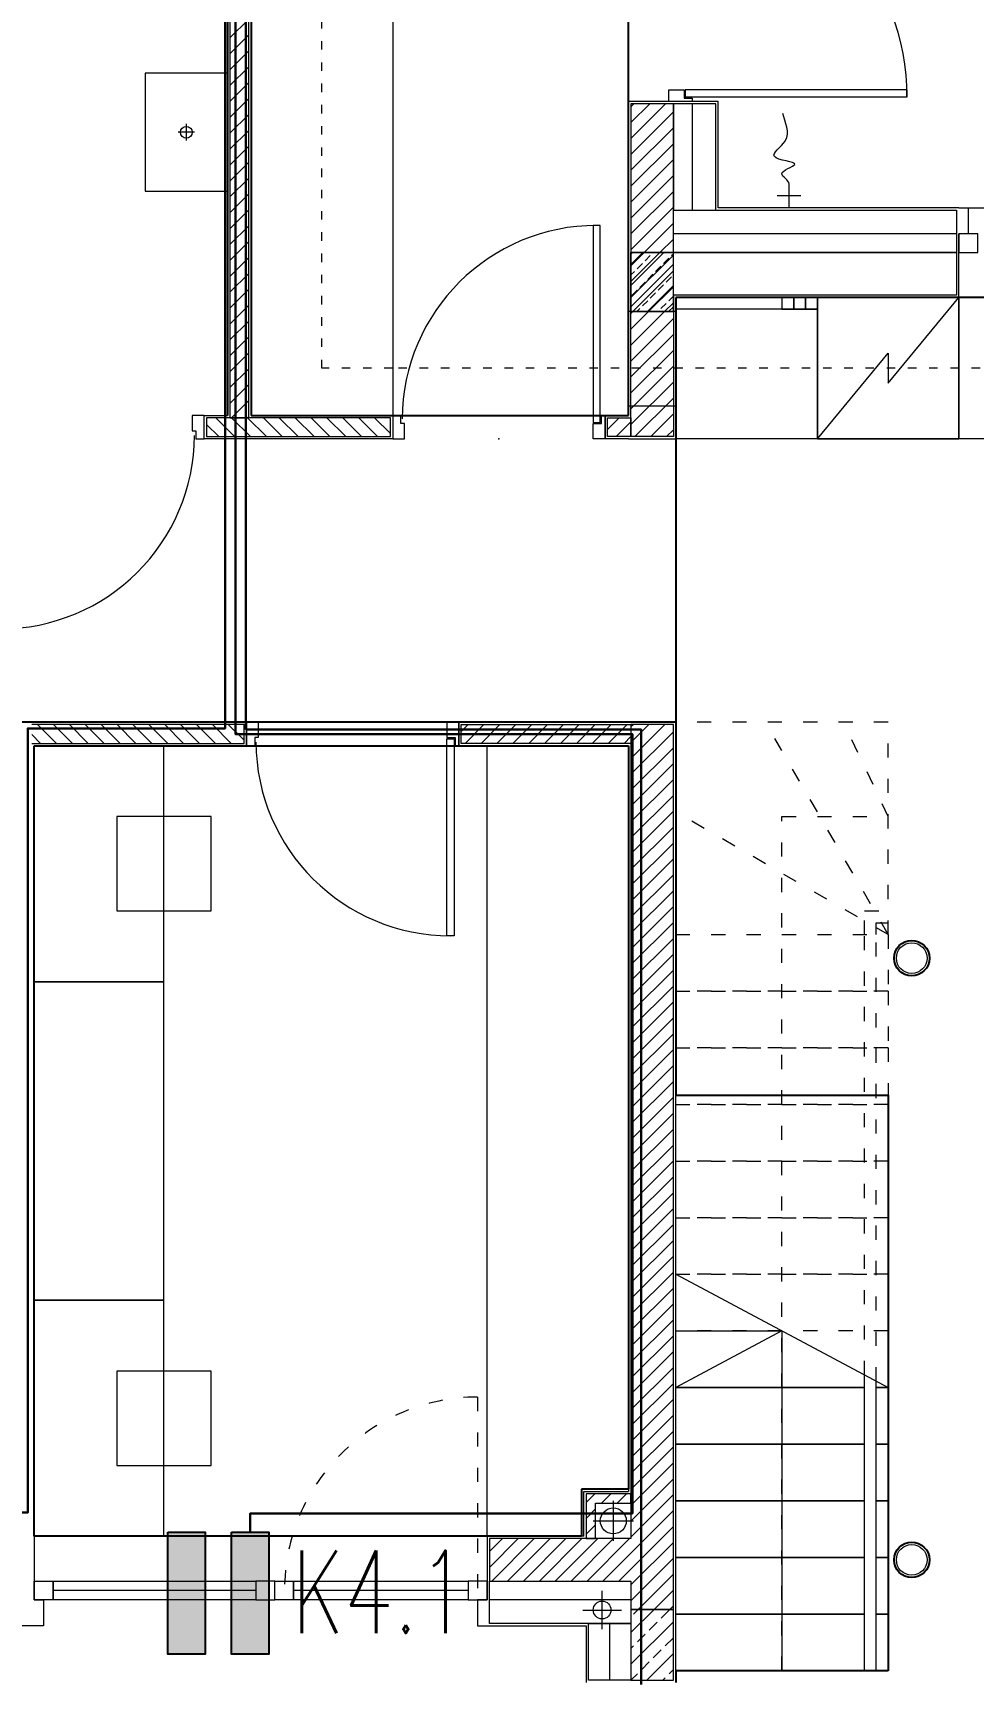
# Model space of a CAD drawing. Header units: millimetres. Extents: x 1780 to 154263, y -7240 to 17216.
# Drawn here: x 93552 to 93951, y 3496 to 4195 of the extents above; entities that cross this region are included whole.
import ezdxf

# ---------------------------------------------------------------- set-up
doc = ezdxf.new("R2010")
doc.units = ezdxf.units.MM
doc.linetypes.add('ACAD_ISO03W100', pattern=[30, 12, -18])
for name, color, linetype, lineweight in [('2d_SX_aranżacja drukowana', 200, 'Continuous', 5), ('2d_SX_aranżacja niedrukowana', 191, 'Continuous', 5), ('2d_SX_gruba przekroje', 90, 'Continuous', 20), ('2d_SX_instalacje - kanalizacja opadowa', 130, 'Continuous', 5), ('2d_SX_instalacje szkic - kanalizacja sanitarna', 44, 'Continuous', 5), ('2d_SX_instalacje szkic - wentylacja wywiew', 14, 'Continuous', 5), ('2d_SX_instalacje szkic - woda', 140, 'Continuous', 5), ('2d_SX_oznaczenia', 40, 'Continuous', 0), ('2d_SX_przebicia', 96, 'Continuous', 13), ('2d_SX_stolarka drzwiowa', 211, 'Continuous', 5), ('2d_SX_stolarka okienna', 5, 'Continuous', 5), ('2d_SX_stolarka okznaczenia', 251, 'Continuous', 5), ('2d_SX_szraf', 251, 'Continuous', 0), ('2d_SX_warstwy', 181, 'Continuous', 9), ('2d_SX_widok', 10, 'Continuous', 9)]:
    doc.layers.add(name, color=color, linetype=linetype, lineweight=lineweight)
doc.layers.add('2d_SX_powierzchnia', color=251, linetype='Continuous', plot=False)
doc.layers.add('2d_SX_rewizja 18 września', color=210, linetype='Continuous')
doc.layers.add('60 instalacje elektryka', color=10, linetype='Continuous')
doc.styles.add('OPIS', font='simplex.shx', dxfattribs={"width": 0.7, "height": 4})
doc.linetypes.add('ZIGZAG', pattern='A,0.00254,-5.08,[131,ltypeshp.shx,S=5.08,R=0,X=-5.08,Y=0],-10.16,[131,ltypeshp.shx,S=5.08,R=180,X=5.08,Y=0],-5.08', length=20.32254)

# ---------------------------------------------------------------- blocks, each defined once
blk = doc.blocks.new('pdkld a1a2 k')
at = {"layer": '2d_SX_aranżacja drukowana', "color": 8}
for p, q in [((98902.06, -12556.37), (99427.06, -12556.37)), ((98902.06, -12616.37), (98902.06, -12556.37)), ((98902.06, -12616.37), (98902.06, -12556.37)), ((98902.06, -12556.37), (99427.06, -12556.37)), ((99022.06, -12556.37), (98962.06, -12556.37)), ((98962.06, -12556.37), (98962.06, -12616.37)), ((98962.06, -12556.37), (99022.06, -12556.37)), ((98962.06, -12616.37), (98962.06, -12556.37)), ((98992.06, -12592.77), (99022.06, -12556.37)), ((99022.06, -12616.37), (99022.06, -12556.37)), ((99022.06, -12556.37), (99022.06, -12616.37)), ((98962.06, -12616.37), (98992.06, -12579.97)), ((98992.06, -12579.97), (98992.06, -12592.77)), ((99427.06, -12616.37), (98902.06, -12616.37)), ((99427.06, -12616.37), (98902.06, -12616.37)), ((98962.06, -12616.37), (99022.06, -12616.37)), ((99022.06, -12616.37), (98962.06, -12616.37))]:
    blk.add_line(p, q, dxfattribs=at)
at = {"layer": '2d_SX_aranżacja drukowana', "color": 8, "ltscale": 5}
for p, q in [((98902.06, -12616.37), (98902.06, -12556.37)), ((98902.06, -12556.37), (98962.06, -12556.37)), ((98952.06, -12556.37), (98947.06, -12556.37)), ((98947.06, -12556.37), (98947.06, -12561.37)), ((98952.06, -12561.37), (98952.06, -12556.37)), ((98957.06, -12556.37), (98952.06, -12556.37)), ((98952.06, -12556.37), (98952.06, -12561.37)), ((98957.06, -12561.37), (98957.06, -12556.37)), ((98962.06, -12556.37), (98957.06, -12556.37)), ((98957.06, -12556.37), (98957.06, -12561.37)), ((98962.06, -12561.37), (98962.06, -12556.37)), ((98962.06, -12556.37), (98962.06, -12561.37)), ((98962.06, -12556.37), (98962.06, -12616.37)), ((98962.06, -12561.37), (98902.06, -12561.37)), ((98947.06, -12561.37), (98952.06, -12561.37)), ((98952.06, -12561.37), (98957.06, -12561.37)), ((98957.06, -12561.37), (98962.06, -12561.37)), ((98962.06, -12616.37), (98902.06, -12616.37))]:
    blk.add_line(p, q, dxfattribs=at)
at = {"layer": '2d_SX_aranżacja drukowana', "color": 8, "linetype": 'ACAD_ISO03W100', "ltscale": 0.3}
blk.add_line((99427.06, -12586.37), (99022.06, -12586.37), dxfattribs=at)
at = {"layer": '2d_SX_aranżacja drukowana', "color": 8, "ltscale": 5}
blk.add_lwpolyline([(98677.06, -12511.37), (98712.06, -12511.37), (98712.06, -12461.37), (98677.06, -12461.37)], close=True, dxfattribs=at)
for points in [[(98698.06, -12486.37), (98691.06, -12486.37)], [(98694.56, -12482.87), (98694.56, -12489.87)]]:
    blk.add_lwpolyline(points, dxfattribs=at)
blk.add_circle((98694.56, -12486.37), 2.5, dxfattribs=at)
at = {"layer": '2d_SX_aranżacja niedrukowana', "color": 8}
for p, q in [((98782.06, -12373.37), (98782.06, -12616.37)), ((98685.06, -12746.37), (98630.06, -12746.37)), ((98630.06, -12746.37), (98630.06, -12846.37)), ((98685.06, -12846.37), (98685.06, -12746.37)), ((98822.06, -13081.37), (98822.06, -12746.37)), ((98705.06, -12776.37), (98665.06, -12776.37)), ((98665.06, -12776.37), (98665.06, -12816.37)), ((98705.06, -12816.37), (98705.06, -12776.37)), ((98665.06, -12816.37), (98705.06, -12816.37)), ((98685.06, -12846.37), (98630.06, -12846.37)), ((98630.06, -12846.37), (98630.06, -12981.37)), ((98630.06, -12846.37), (98685.06, -12846.37)), ((98685.06, -12981.37), (98685.06, -12846.37)), ((98630.06, -12981.37), (98685.06, -12981.37)), ((98685.06, -12981.37), (98630.06, -12981.37)), ((98630.06, -12981.37), (98630.06, -13081.37)), ((98685.06, -13081.37), (98685.06, -12981.37)), ((98705.06, -13011.37), (98665.06, -13011.37)), ((98665.06, -13011.37), (98665.06, -13051.37)), ((98705.06, -13051.37), (98705.06, -13011.37)), ((98665.06, -13051.37), (98705.06, -13051.37)), ((98630.06, -13081.37), (98685.06, -13081.37))]:
    blk.add_line(p, q, dxfattribs=at)
at = {"layer": '2d_SX_gruba przekroje', "color": 8}
for p, q in [((98712.06, -12606.37), (98712.06, -12373.37)), ((98722.06, -12373.37), (98722.06, -12606.37)), ((98920.06, -12473.37), (98882.06, -12473.37)), ((98882.06, -12473.37), (98882.06, -12606.37)), ((98920.06, -12518.37), (98920.06, -12473.37)), ((99022.06, -12518.37), (98920.06, -12518.37)), ((99022.06, -12518.37), (99026.06, -12518.37)), ((99026.06, -12518.37), (99026.06, -12529.37)), ((99026.06, -12529.37), (99022.06, -12529.37)), ((99022.06, -12556.37), (99022.06, -12529.37)), ((98902.06, -12616.37), (98902.06, -12556.37)), ((98902.06, -12556.37), (99022.06, -12556.37)), ((98702.06, -12616.37), (98702.06, -12606.37)), ((98702.06, -12606.37), (98712.06, -12606.37)), ((98722.06, -12606.37), (98782.06, -12606.37)), ((98782.06, -12606.37), (98782.06, -12616.37)), ((98872.06, -12616.37), (98872.06, -12606.37)), ((98872.06, -12606.37), (98882.06, -12606.37)), ((98782.06, -12616.37), (98702.06, -12616.37)), ((98882.06, -12616.37), (98872.06, -12616.37)), ((98882.06, -12616.37), (98902.06, -12616.37)), ((98620.06, -12736.37), (98630.06, -12736.37)), ((98630.06, -12736.37), (98720.06, -12736.37)), ((98720.06, -12736.37), (98720.06, -12746.37)), ((98882.06, -12736.37), (98810.06, -12736.37)), ((98810.06, -12736.37), (98810.06, -12746.37)), ((98902.06, -12736.37), (98882.06, -12736.37)), ((98902.06, -13081.37), (98902.06, -12736.37)), ((98720.06, -12746.37), (98630.06, -12746.37)), ((98630.06, -12746.37), (98630.06, -13081.37)), ((98810.06, -12746.37), (98882.06, -12746.37)), ((98882.06, -12746.37), (98882.06, -13062.37)), ((98863.06, -13081.37), (98863.06, -13062.37)), ((98863.06, -13062.37), (98882.06, -13062.37)), ((98863.06, -13081.37), (98863.06, -13062.37)), ((98863.06, -13062.37), (98882.06, -13062.37)), ((98630.06, -13081.37), (98630.06, -13108.37)), ((98863.06, -13081.37), (98822.06, -13081.37)), ((98822.06, -13081.37), (98822.06, -13108.37)), ((98902.06, -13081.37), (98902.06, -13081.37)), ((98902.06, -13143.37), (98902.06, -13081.37)), ((98630.06, -13108.37), (98634.06, -13108.37)), ((98634.06, -13108.37), (98634.06, -13119.37)), ((98822.06, -13108.37), (98818.06, -13108.37)), ((98818.06, -13108.37), (98818.06, -13119.37)), ((98630.06, -13119.37), (98510.06, -13119.37)), ((98634.06, -13119.37), (98630.06, -13119.37)), ((98818.06, -13119.37), (98822.06, -13119.37)), ((98822.06, -13119.37), (98860.29, -13119.37)), ((98860.29, -13119.37), (98864.06, -13119.37)), ((98864.06, -13119.37), (98864.06, -13143.37))]:
    blk.add_line(p, q, dxfattribs=at)
for centre, radius in [((99002.06, -12836.37), 7.5), ((99002.06, -12836.37), 7.5), ((99002.06, -12836.37), 6.5), ((99002.06, -13091.37), 7.5), ((99002.06, -13091.37), 6.5)]:
    blk.add_circle(centre, radius, dxfattribs=at)
at = {"layer": '2d_SX_instalacje - kanalizacja opadowa', "color": 8}
for p, q in [((98870.81, -13120.79), (98870.81, -13104.46)), ((98862.64, -13112.62), (98878.98, -13112.62))]:
    blk.add_line(p, q, dxfattribs=at)
blk.add_circle((98870.81, -13112.62), 3.75, dxfattribs=at)
at = {"layer": '2d_SX_instalacje szkic - kanalizacja sanitarna', "color": 8}
for p, q in [((98875.56, -13066.37), (98875.56, -13083.37)), ((98867.06, -13074.87), (98884.06, -13074.87))]:
    blk.add_line(p, q, dxfattribs=at)
blk.add_circle((98875.56, -13074.87), 5.5, dxfattribs=at)
at = {"layer": '2d_SX_instalacje szkic - wentylacja wywiew', "color": 8, "linetype": 'ACAD_ISO03W100', "ltscale": 0.3}
for p, q in [((98752.06, -12586.37), (98752.06, -12305.37)), ((98782.06, -12586.37), (98752.06, -12586.37)), ((99112.06, -12586.37), (98782.06, -12586.37))]:
    blk.add_line(p, q, dxfattribs=at)
at = {"layer": '2d_SX_instalacje szkic - woda', "color": 8}
for p, q in [((98950.06, -12518.37), (98950.06, -12508.37)), ((98955.06, -12513.37), (98945.06, -12513.37))]:
    blk.add_line(p, q, dxfattribs=at)
at = {"layer": '2d_SX_instalacje szkic - woda', "color": 8, "start_tangent": (0.020138, 0.999797), "end_tangent": (-0.22984, 0.973228)}
blk.add_spline([(98950.06, -12508.37), (98946.99, -12503.99), (98952.5, -12500), (98943.83, -12496.7), (98948.37, -12490.09), (98947.41, -12478.39)], degree=3, dxfattribs=at)
at = {"layer": '2d_SX_oznaczenia', "color": 8, "linetype": 'ACAD_ISO03W100', "ltscale": 0.5}
for p, q in [((98992.06, -12776.37), (98973.22, -12736.37)), ((98947.06, -13138.37), (98947.06, -12776.37)), ((98947.06, -12776.37), (98992.06, -12776.37))]:
    blk.add_line(p, q, dxfattribs=at)
at = {"layer": '2d_SX_oznaczenia', "color": 8, "ltscale": 0.5}
for p, q in [((98902.06, -12970.37), (98992.06, -13018.37)), ((98947.06, -12994.37), (98902.06, -13018.37)), ((98947.06, -12994.37), (98947.06, -13138.37))]:
    blk.add_line(p, q, dxfattribs=at)
at = {"layer": '2d_SX_powierzchnia', "color": 8}
for p, q in [((98712.06, -12373.37), (98712.06, -12606.37)), ((98722.06, -12373.37), (98722.06, -12606.37)), ((98882.06, -12606.37), (98882.06, -12373.37)), ((99427.06, -12556.37), (98902.06, -12556.37)), ((98902.06, -12556.37), (98902.06, -12894.48)), ((98722.06, -12606.37), (98882.06, -12606.37)), ((98902.06, -12616.37), (98902.06, -12736.37)), ((98902.06, -12736.37), (98530.06, -12736.37)), ((98630.06, -13081.37), (98630.06, -12746.37)), ((98630.06, -12746.37), (98882.06, -12746.37)), ((98882.06, -12746.37), (98882.06, -13061.37)), ((98902.06, -12894.48), (98992.06, -12894.48)), ((98992.06, -12894.48), (98992.06, -13138.37)), ((98882.06, -13061.37), (98862.06, -13061.37)), ((98862.06, -13061.37), (98862.06, -13081.37)), ((98862.06, -13081.37), (98630.06, -13081.37)), ((98902.06, -13138.37), (98902.06, -13143.37)), ((98956.46, -13138.37), (98902.06, -13138.37)), ((98992.06, -13138.37), (98956.46, -13138.37))]:
    blk.add_line(p, q, dxfattribs=at)
for centre in [(99002.06, -12836.37), (99002.06, -13091.37)]:
    blk.add_circle(centre, 7.5, dxfattribs=at)
at = {"layer": '2d_SX_przebicia', "color": 8}
for p, q in [((98902.06, -12562.37), (98882.06, -12562.37)), ((98882.06, -12562.37), (98882.06, -12602.37)), ((98902.06, -12602.37), (98902.06, -12562.37)), ((98882.06, -12602.37), (98902.06, -12602.37)), ((98868.06, -13067.37), (98883.06, -13067.37)), ((98868.06, -13082.37), (98868.06, -13067.37)), ((98883.06, -13067.37), (98883.06, -13082.37)), ((98883.06, -13082.37), (98868.06, -13082.37))]:
    blk.add_line(p, q, dxfattribs=at)
at = {"layer": '2d_SX_stolarka drzwiowa', "color": 8}
for p, q in [((98899.06, -12473.37), (98899.06, -12468.37)), ((98899.06, -12468.37), (98905.56, -12468.37)), ((98909.06, -12473.37), (98899.06, -12473.37)), ((98905.56, -12468.37), (98905.56, -12471.87)), ((98905.56, -12471.87), (98909.06, -12471.87)), ((99000.07, -12468.37), (98906.06, -12468.37)), ((98906.06, -12468.37), (98906.06, -12471.37)), ((98906.06, -12471.37), (99000.07, -12471.37)), ((98909.06, -12471.87), (98909.06, -12473.37)), ((99000.07, -12471.37), (99000.07, -12468.37)), ((98870.06, -12525.87), (98867.06, -12525.87)), ((98867.06, -12525.87), (98867.06, -12609.37)), ((98870.06, -12609.37), (98870.06, -12525.87)), ((98702.06, -12606.37), (98697.06, -12606.37)), ((98697.06, -12606.37), (98697.06, -12612.87)), ((98702.06, -12616.37), (98702.06, -12606.37)), ((98785.56, -12606.37), (98782.06, -12606.37)), ((98782.06, -12606.37), (98782.06, -12616.37)), ((98785.56, -12609.87), (98785.56, -12606.37)), ((98870.56, -12609.87), (98870.56, -12606.37)), ((98870.56, -12606.37), (98872.06, -12606.37)), ((98872.06, -12606.37), (98872.06, -12616.37)), ((98697.06, -12612.87), (98698.56, -12612.87)), ((98698.56, -12612.87), (98698.56, -12616.37)), ((98787.06, -12609.87), (98785.56, -12609.87)), ((98787.06, -12616.37), (98787.06, -12609.87)), ((98867.06, -12609.37), (98870.06, -12609.37)), ((98867.06, -12609.87), (98870.56, -12609.87)), ((98867.06, -12616.37), (98867.06, -12609.87)), ((98698.56, -12616.37), (98702.06, -12616.37)), ((98782.06, -12616.37), (98787.06, -12616.37)), ((98872.06, -12616.37), (98867.06, -12616.37)), ((98720.06, -12746.37), (98720.06, -12736.37)), ((98720.06, -12736.37), (98725.06, -12736.37)), ((98725.06, -12736.37), (98725.06, -12742.87)), ((98810.06, -12736.37), (98805.06, -12736.37)), ((98805.06, -12736.37), (98805.06, -12742.87)), ((98810.06, -12746.37), (98810.06, -12736.37)), ((98723.56, -12746.37), (98720.06, -12746.37)), ((98725.06, -12742.87), (98723.56, -12742.87)), ((98723.56, -12742.87), (98723.56, -12746.37)), ((98805.06, -12742.87), (98808.56, -12742.87)), ((98805.06, -12826.87), (98805.06, -12743.37)), ((98805.06, -12743.37), (98808.06, -12743.37)), ((98808.06, -12743.37), (98808.06, -12826.87)), ((98808.56, -12742.87), (98808.56, -12746.37)), ((98808.56, -12746.37), (98810.06, -12746.37)), ((98808.06, -12826.87), (98805.06, -12826.87))]:
    blk.add_line(p, q, dxfattribs=at)
at = {"layer": '2d_SX_stolarka okienna', "color": 8, "linetype": 'ACAD_ISO03W100', "ltscale": 0.5}
blk.add_line((98818.06, -13022.37), (98818.06, -13104.37), dxfattribs=at)
at = {"layer": '2d_SX_stolarka okienna', "color": 8}
for points in [[(99022.06, -12537.37), (99030.06, -12537.37), (99030.06, -12529.37), (99022.06, -12529.37), (99022.06, -12537.37)], [(98630.06, -13100.37), (98638.06, -13100.37), (98638.06, -13108.37), (98630.06, -13108.37), (98630.06, -13100.37)], [(98724.06, -13100.37), (98724.06, -13108.37), (98638.06, -13108.37), (98638.06, -13100.37)], [(98732.06, -13100.37), (98724.06, -13100.37), (98724.06, -13108.37), (98732.06, -13108.37), (98732.06, -13100.37)], [(98732.06, -13100.37), (98740.06, -13100.37), (98740.06, -13108.37), (98732.06, -13108.37), (98732.06, -13100.37)], [(98814.06, -13100.37), (98814.06, -13108.37), (98740.06, -13108.37), (98740.06, -13100.37)], [(98822.06, -13100.37), (98814.06, -13100.37), (98814.06, -13108.37), (98822.06, -13108.37), (98822.06, -13100.37)]]:
    blk.add_lwpolyline(points, close=True, dxfattribs=at)
for points in [[(98724.06, -13104.37), (98638.06, -13104.37)], [(98814.06, -13104.37), (98740.06, -13104.37)]]:
    blk.add_lwpolyline(points, dxfattribs=at)
at = {"layer": '2d_SX_stolarka okienna', "color": 8, "linetype": 'ACAD_ISO03W100', "ltscale": 0.5}
blk.add_arc((98818.23, -13104.44), 82.07, 90.1168, 179.95145, dxfattribs=at)
at = {"layer": '2d_SX_stolarka okznaczenia', "color": 8}
for centre, radius, start, end in [((98907.21, -12470.23), 92.85, 359.29324, 89.9404), ((98868.49, -12608.3), 82.43, 89.94923, 179.70246), ((98615.63, -12614.45), 82.43, 269.94923, 359.70246), ((98806.49, -12744.45), 82.43, 180.29754, 270.05077)]:
    blk.add_arc(centre, radius, start, end, dxfattribs=at)
for p in [(98827.06, -12616.37), (98765.06, -12736.37)]:
    blk.add_point(p, dxfattribs=at)
at = {"layer": '2d_SX_szraf', "color": 8, "linetype": 'Continuous'}
for p, q in [((98713.06, -12446.42), (98721.06, -12438.42)), ((98713.06, -12453.16), (98721.06, -12445.16)), ((98713.06, -12459.89), (98721.06, -12451.89)), ((98713.06, -12466.63), (98721.06, -12458.63)), ((98713.06, -12473.36), (98721.06, -12465.36)), ((98713.06, -12480.1), (98721.06, -12472.1)), ((98713.06, -12486.83), (98721.06, -12478.83)), ((98883.06, -12475.57), (98884.26, -12474.37)), ((98883.06, -12482.31), (98890.99, -12474.37)), ((98883.06, -12489.04), (98897.73, -12474.37)), ((98883.06, -12495.78), (98901.06, -12477.78)), ((98713.06, -12493.57), (98721.06, -12485.57)), ((98883.06, -12502.51), (98901.06, -12484.51)), ((98713.06, -12500.3), (98721.06, -12492.3)), ((98883.06, -12509.25), (98901.06, -12491.25)), ((98713.06, -12507.04), (98721.06, -12499.04)), ((98883.06, -12515.99), (98901.06, -12497.99)), ((98713.06, -12513.77), (98721.06, -12505.77)), ((98883.06, -12522.72), (98901.06, -12504.72)), ((98713.06, -12520.51), (98721.06, -12512.51)), ((98883.06, -12529.46), (98901.06, -12511.46)), ((98713.06, -12527.24), (98721.06, -12519.24)), ((98883.06, -12536.19), (98901.06, -12518.19)), ((98713.06, -12533.98), (98721.06, -12525.98)), ((98888.61, -12537.37), (98901.06, -12524.93)), ((98713.06, -12540.71), (98721.06, -12532.71)), ((98895.35, -12537.37), (98901.06, -12531.66)), ((98713.06, -12547.45), (98721.06, -12539.45)), ((98883.06, -12542.38), (98888.06, -12537.37)), ((98883.06, -12551.36), (98897.04, -12537.37)), ((98883.06, -12542.93), (98888.61, -12537.37)), ((98883.06, -12549.66), (98895.35, -12537.37)), ((98883.06, -12537.89), (98883.4, -12537.55)), ((98883.06, -12556.4), (98901.06, -12538.4)), ((98883.06, -12560.34), (98901.06, -12542.34)), ((98885.65, -12544.28), (98887.89, -12542.04)), ((98889.01, -12540.92), (98891.26, -12538.67)), ((98892.38, -12537.55), (98892.55, -12537.37)), ((98893.5, -12545.41), (98895.75, -12543.16)), ((98896.87, -12542.04), (98899.12, -12539.79)), ((98900.24, -12538.67), (98901.06, -12537.85)), ((98713.06, -12554.18), (98721.06, -12546.18)), ((98883.06, -12546.87), (98884.52, -12545.41)), ((98883.82, -12562.37), (98901.06, -12545.13)), ((98886.77, -12552.14), (98889.01, -12549.9)), ((98890.14, -12548.77), (98892.38, -12546.53)), ((98894.63, -12553.26), (98896.87, -12551.02)), ((98897.99, -12549.9), (98900.24, -12547.65)), ((98713.06, -12560.92), (98721.06, -12552.92)), ((98883.4, -12555.51), (98885.65, -12553.26)), ((98887.89, -12560), (98890.14, -12557.75)), ((98890.01, -12562.37), (98901.06, -12551.32)), ((98890.55, -12562.37), (98901.06, -12551.87)), ((98891.26, -12556.63), (98893.5, -12554.39)), ((98899.12, -12557.75), (98901.06, -12555.81)), ((98713.06, -12567.65), (98721.06, -12559.65)), ((98883.06, -12563.13), (98883.82, -12562.37)), ((98883.06, -12569.87), (98890.55, -12562.37)), ((98883.06, -12576.6), (98897.29, -12562.37)), ((98885.52, -12562.37), (98886.77, -12561.12)), ((98894.5, -12562.37), (98894.63, -12562.24)), ((98895.75, -12561.12), (98897.99, -12558.88)), ((98897.29, -12562.37), (98901.06, -12558.6)), ((98898.99, -12562.37), (98901.06, -12560.3)), ((98713.06, -12574.39), (98721.06, -12566.39)), ((98883.06, -12583.34), (98901.06, -12565.34)), ((98713.06, -12581.12), (98721.06, -12573.12)), ((98883.06, -12590.07), (98901.06, -12572.07)), ((98883.06, -12596.81), (98901.06, -12578.81)), ((98713.06, -12587.86), (98721.06, -12579.86)), ((98883.06, -12603.54), (98901.06, -12585.54)), ((98713.06, -12594.59), (98721.06, -12586.59)), ((98883.06, -12610.28), (98901.06, -12592.28)), ((98713.06, -12601.33), (98721.06, -12593.33)), ((98884.7, -12615.37), (98901.06, -12599.01)), ((98713.75, -12607.37), (98721.06, -12600.07)), ((98720.49, -12607.37), (98721.06, -12606.8)), ((98891.43, -12615.37), (98901.06, -12605.75)), ((98703.06, -12610.16), (98708.28, -12615.37)), ((98707.01, -12607.37), (98715.01, -12615.37)), ((98713.75, -12607.37), (98721.75, -12615.37)), ((98720.48, -12607.37), (98728.48, -12615.37)), ((98727.22, -12607.37), (98735.22, -12615.37)), ((98733.95, -12607.37), (98741.95, -12615.37)), ((98740.69, -12607.37), (98748.69, -12615.37)), ((98747.42, -12607.37), (98755.42, -12615.37)), ((98754.16, -12607.37), (98762.16, -12615.37)), ((98760.89, -12607.37), (98768.89, -12615.37)), ((98767.63, -12607.37), (98775.63, -12615.37)), ((98774.36, -12607.37), (98781.06, -12614.07)), ((98873.06, -12612.36), (98878.05, -12607.37)), ((98876.78, -12615.37), (98883.06, -12609.1)), ((98898.17, -12615.37), (98901.06, -12612.48)), ((98631.54, -12737.37), (98639.54, -12745.37)), ((98638.28, -12737.37), (98646.28, -12745.37)), ((98645.01, -12737.37), (98653.01, -12745.37)), ((98651.75, -12737.37), (98659.75, -12745.37)), ((98658.48, -12737.37), (98666.48, -12745.37)), ((98665.22, -12737.37), (98673.22, -12745.37)), ((98671.95, -12737.37), (98679.95, -12745.37)), ((98678.69, -12737.37), (98686.69, -12745.37)), ((98685.42, -12737.37), (98693.42, -12745.37)), ((98692.16, -12737.37), (98700.16, -12745.37)), ((98698.89, -12737.37), (98706.89, -12745.37)), ((98705.63, -12737.37), (98713.63, -12745.37)), ((98712.36, -12737.37), (98719.06, -12744.07)), ((98811.06, -12740.33), (98814.02, -12737.37)), ((98812.75, -12745.37), (98820.75, -12737.37)), ((98819.49, -12745.37), (98827.49, -12737.37)), ((98826.22, -12745.37), (98834.22, -12737.37)), ((98832.96, -12745.37), (98840.96, -12737.37)), ((98839.69, -12745.37), (98847.69, -12737.37)), ((98846.43, -12745.37), (98854.43, -12737.37)), ((98853.16, -12745.37), (98861.16, -12737.37)), ((98859.9, -12745.37), (98867.9, -12737.37)), ((98866.63, -12745.37), (98874.63, -12737.37)), ((98873.37, -12745.37), (98881.37, -12737.37)), ((98883.06, -12738.25), (98883.93, -12737.37)), ((98883.06, -12744.98), (98890.67, -12737.37)), ((98883.06, -12751.72), (98897.4, -12737.37)), ((98629.06, -12741.63), (98632.81, -12745.37)), ((98880.11, -12745.37), (98883.06, -12742.42)), ((98883.06, -12758.45), (98901.06, -12740.45)), ((98883.06, -12765.19), (98901.06, -12747.19)), ((98883.06, -12771.92), (98901.06, -12753.92)), ((98883.06, -12778.66), (98901.06, -12760.66)), ((98883.06, -12785.39), (98901.06, -12767.39)), ((98883.06, -12792.13), (98901.06, -12774.13)), ((98883.06, -12798.86), (98901.06, -12780.86)), ((98883.06, -12805.6), (98901.06, -12787.6)), ((98883.06, -12812.33), (98901.06, -12794.33)), ((98883.06, -12819.07), (98901.06, -12801.07)), ((98883.06, -12825.8), (98901.06, -12807.8)), ((98883.06, -12832.54), (98901.06, -12814.54)), ((98883.06, -12839.27), (98901.06, -12821.27)), ((98883.06, -12846.01), (98901.06, -12828.01)), ((98883.06, -12852.74), (98901.06, -12834.74)), ((98883.06, -12859.48), (98901.06, -12841.48)), ((98883.06, -12866.22), (98901.06, -12848.22)), ((98883.06, -12872.95), (98901.06, -12854.95)), ((98883.06, -12879.69), (98901.06, -12861.69)), ((98883.06, -12886.42), (98901.06, -12868.42)), ((98883.06, -12893.16), (98901.06, -12875.16)), ((98883.06, -12899.89), (98901.06, -12881.89)), ((98883.06, -12906.63), (98901.06, -12888.63)), ((98883.06, -12913.36), (98901.06, -12895.36)), ((98883.06, -12920.1), (98901.06, -12902.1)), ((98883.06, -12926.83), (98901.06, -12908.83)), ((98883.06, -12933.57), (98901.06, -12915.57)), ((98883.06, -12940.3), (98901.06, -12922.3)), ((98883.06, -12947.04), (98901.06, -12929.04)), ((98883.06, -12953.77), (98901.06, -12935.77)), ((98883.06, -12960.51), (98901.06, -12942.51)), ((98883.06, -12967.24), (98901.06, -12949.24)), ((98883.06, -12973.98), (98901.06, -12955.98)), ((98883.06, -12980.71), (98901.06, -12962.71)), ((98883.06, -12987.45), (98901.06, -12969.45)), ((98883.06, -12994.18), (98901.06, -12976.18)), ((98883.06, -13000.92), (98901.06, -12982.92)), ((98883.06, -13007.65), (98901.06, -12989.65)), ((98883.06, -13014.39), (98901.06, -12996.39)), ((98883.06, -13021.12), (98901.06, -13003.12)), ((98883.06, -13027.86), (98901.06, -13009.86)), ((98883.06, -13034.59), (98901.06, -13016.59)), ((98883.06, -13041.33), (98901.06, -13023.33)), ((98883.06, -13048.07), (98901.06, -13030.07)), ((98883.06, -13054.8), (98901.06, -13036.8)), ((98883.06, -13061.54), (98901.06, -13043.54)), ((98883.06, -13068.27), (98901.06, -13050.27)), ((98883.06, -13075.01), (98901.06, -13057.01)), ((98864.06, -13067.07), (98867.75, -13063.37)), ((98870.49, -13067.37), (98874.49, -13063.37)), ((98877.22, -13067.37), (98881.22, -13063.37)), ((98883.06, -13081.74), (98901.06, -13063.74)), ((98864.06, -13073.8), (98868.06, -13069.8)), ((98871.16, -13100.37), (98901.06, -13070.48)), ((98864.06, -13080.54), (98868.06, -13076.54)), ((98877.9, -13100.37), (98901.06, -13077.21)), ((98823.06, -13087.86), (98828.54, -13082.37)), ((98823.06, -13094.59), (98835.28, -13082.37)), ((98824.01, -13100.37), (98842.01, -13082.37)), ((98830.75, -13100.37), (98848.75, -13082.37)), ((98837.49, -13100.37), (98855.49, -13082.37)), ((98844.22, -13100.37), (98862.22, -13082.37)), ((98850.96, -13100.37), (98868.96, -13082.37)), ((98857.69, -13100.37), (98875.69, -13082.37)), ((98864.43, -13100.37), (98882.43, -13082.37)), ((98883.06, -13101.95), (98901.06, -13083.95)), ((98883.06, -13108.68), (98901.06, -13090.68)), ((98886.1, -13112.37), (98901.06, -13097.42)), ((98892.84, -13112.37), (98901.06, -13104.15)), ((98883.06, -13122.15), (98892.84, -13112.37)), ((98884.09, -13114.39), (98886.1, -13112.37)), ((98895.88, -13116.07), (98899.24, -13112.7)), ((98899.57, -13112.37), (98901.06, -13110.89)), ((98883.06, -13135.62), (98901.06, -13117.62)), ((98885.77, -13126.17), (98889.14, -13122.81)), ((98890.83, -13121.12), (98894.19, -13117.75)), ((98883.06, -13128.89), (98884.09, -13127.86)), ((98892.51, -13132.91), (98895.88, -13129.54)), ((98897.56, -13127.86), (98900.93, -13124.49)), ((98887.46, -13137.96), (98890.83, -13134.59)), ((98889.78, -13142.37), (98901.06, -13131.09)), ((98899.24, -13139.64), (98901.06, -13137.83)), ((98883.06, -13142.36), (98885.77, -13139.64)), ((98896.51, -13142.37), (98897.56, -13141.33))]:
    blk.add_line(p, q, dxfattribs=at)
at = {"layer": '2d_SX_szraf', "color": 8, "linetype": 'ZIGZAG'}
for p, q in [((98909.06, -12474.37), (98909.06, -12519.37)), ((99021.06, -12529.37), (98901.06, -12529.37)), ((98883.06, -13108.37), (98823.06, -13108.37)), ((98874.06, -13142.37), (98874.06, -13118.37))]:
    blk.add_line(p, q, dxfattribs=at)
at = {"layer": '2d_SX_warstwy', "color": 8}
for p, q in [((98713.06, -12372.37), (98713.06, -12607.37)), ((98721.06, -12607.37), (98721.06, -12372.37)), ((98901.06, -12474.37), (98883.06, -12474.37)), ((98883.06, -12474.37), (98883.06, -12537.37)), ((98901.06, -12537.37), (98901.06, -12474.37)), ((98901.06, -12474.37), (98901.06, -12519.37)), ((98919.06, -12474.37), (98901.06, -12474.37)), ((98919.06, -12519.37), (98919.06, -12474.37)), ((98901.06, -12519.37), (98919.06, -12519.37)), ((98901.06, -12537.37), (98901.06, -12519.37)), ((98901.06, -12519.37), (99021.06, -12519.37)), ((99021.06, -12519.37), (99021.06, -12537.37)), ((98883.06, -12537.37), (98901.06, -12537.37)), ((98901.06, -12537.37), (98883.06, -12537.37)), ((98883.06, -12537.37), (98883.06, -12562.37)), ((98883.06, -12615.37), (98883.06, -12537.37)), ((98883.06, -12537.37), (99021.06, -12537.37)), ((98901.06, -12562.37), (98901.06, -12537.37)), ((99021.06, -12537.37), (98901.06, -12537.37)), ((99021.06, -12537.37), (99021.06, -12555.37)), ((99021.06, -12555.37), (98901.06, -12555.37)), ((98901.06, -12555.37), (98901.06, -12615.37)), ((98883.06, -12562.37), (98901.06, -12562.37)), ((98703.06, -12607.37), (98703.06, -12615.37)), ((98781.06, -12607.37), (98703.06, -12607.37)), ((98713.06, -12607.37), (98721.06, -12607.37)), ((98781.06, -12615.37), (98781.06, -12607.37)), ((98873.06, -12615.37), (98873.06, -12607.37)), ((98873.06, -12607.37), (98883.06, -12607.37)), ((98883.06, -12607.37), (98883.06, -12615.37)), ((98703.06, -12615.37), (98781.06, -12615.37)), ((98883.06, -12615.37), (98873.06, -12615.37)), ((98901.06, -12615.37), (98883.06, -12615.37)), ((98719.06, -12737.37), (98629.06, -12737.37)), ((98719.06, -12745.37), (98719.06, -12737.37)), ((98811.06, -12745.37), (98811.06, -12737.37)), ((98811.06, -12737.37), (98883.06, -12737.37)), ((98901.06, -12737.37), (98883.06, -12737.37)), ((98883.06, -12737.37), (98883.06, -13082.37)), ((98883.06, -12737.37), (98883.06, -12745.37)), ((98901.06, -13112.37), (98901.06, -12737.37)), ((98629.06, -12745.37), (98719.06, -12745.37)), ((98883.06, -12745.37), (98811.06, -12745.37)), ((98883.06, -13063.37), (98864.06, -13063.37)), ((98864.06, -13063.37), (98864.06, -13082.37)), ((98868.06, -13082.37), (98868.06, -13067.37)), ((98868.06, -13067.37), (98883.06, -13067.37)), ((98883.06, -13067.37), (98883.06, -13063.37)), ((98823.06, -13082.37), (98823.06, -13100.37)), ((98883.06, -13082.37), (98823.06, -13082.37)), ((98864.06, -13082.37), (98868.06, -13082.37)), ((98823.06, -13100.37), (98883.06, -13100.37)), ((98823.06, -13118.37), (98823.06, -13100.37)), ((98823.06, -13100.37), (98883.06, -13100.37)), ((98883.06, -13100.37), (98883.06, -13118.37)), ((98883.06, -13100.37), (98883.06, -13112.37)), ((98901.06, -13112.37), (98883.06, -13112.37)), ((98883.06, -13112.37), (98883.06, -13142.37)), ((98883.06, -13112.37), (98901.06, -13112.37)), ((98901.06, -13142.37), (98901.06, -13112.37)), ((98883.06, -13118.37), (98823.06, -13118.37)), ((98865.06, -13142.37), (98865.06, -13118.37)), ((98865.06, -13118.37), (98883.06, -13118.37)), ((98883.06, -13118.37), (98883.06, -13142.37)), ((98883.06, -13142.37), (98865.06, -13142.37)), ((98883.06, -13142.37), (98901.06, -13142.37))]:
    blk.add_line(p, q, dxfattribs=at)
at = {"layer": '2d_SX_widok', "color": 8, "ltscale": 0.5}
for p, q in [((99022.06, -12518.37), (99394.06, -12518.37)), ((99427.06, -12556.37), (99022.06, -12556.37)), ((99022.06, -12556.37), (99022.06, -12556.37)), ((98902.06, -13018.37), (98902.06, -12994.37)), ((98902.06, -12994.37), (98947.06, -12994.37)), ((98902.06, -13042.37), (98902.06, -13018.37)), ((98902.06, -13018.37), (98982.06, -13018.37)), ((98982.06, -13018.37), (98902.06, -13018.37)), ((98982.06, -13138.37), (98982.06, -13013.04)), ((98987.06, -13138.37), (98987.06, -13015.71)), ((98987.06, -13018.37), (98992.06, -13018.37)), ((98992.06, -13018.37), (98987.06, -13018.37)), ((98992.06, -13018.37), (98992.06, -13042.37)), ((98992.06, -13018.37), (98992.06, -13018.37)), ((98992.06, -13018.37), (98992.06, -13018.37)), ((98982.06, -13042.37), (98902.06, -13042.37)), ((98902.06, -13066.37), (98902.06, -13042.37)), ((98902.06, -13042.37), (98982.06, -13042.37)), ((98992.06, -13042.37), (98987.06, -13042.37)), ((98987.06, -13042.37), (98992.06, -13042.37)), ((98992.06, -13042.37), (98992.06, -13066.37)), ((98902.06, -13090.37), (98902.06, -13066.37)), ((98902.06, -13066.37), (98982.06, -13066.37)), ((98982.06, -13066.37), (98902.06, -13066.37)), ((98987.06, -13066.37), (98992.06, -13066.37)), ((98992.06, -13066.37), (98987.06, -13066.37)), ((98992.06, -13066.37), (98992.06, -13090.37)), ((98902.06, -13114.37), (98902.06, -13090.37)), ((98902.06, -13090.37), (98982.06, -13090.37)), ((98982.06, -13090.37), (98902.06, -13090.37)), ((98987.06, -13090.37), (98992.06, -13090.37)), ((98992.06, -13090.37), (98987.06, -13090.37)), ((98992.06, -13090.37), (98992.06, -13114.37)), ((98902.06, -13138.37), (98902.06, -13114.37)), ((98902.06, -13114.37), (98982.06, -13114.37)), ((98982.06, -13114.37), (98902.06, -13114.37)), ((98987.06, -13114.37), (98992.06, -13114.37)), ((98992.06, -13114.37), (98987.06, -13114.37)), ((98992.06, -13114.37), (98992.06, -13138.37)), ((98992.06, -13138.37), (98902.06, -13138.37)), ((98992.06, -13138.37), (98982.06, -13138.37)), ((98992.06, -13138.37), (98987.06, -13138.37))]:
    blk.add_line(p, q, dxfattribs=at)
at = {"layer": '2d_SX_widok', "color": 8, "linetype": 'ACAD_ISO03W100', "ltscale": 0.5}
for p, q in [((98992.06, -12736.37), (98902.06, -12736.37)), ((98902.06, -12736.37), (98902.06, -12826.37)), ((98992.06, -12826.37), (98940.1, -12736.37)), ((98992.06, -12826.37), (98992.06, -12736.37)), ((98992.06, -12826.37), (98902.06, -12774.41)), ((98982.06, -12826.37), (98982.06, -12816.37)), ((98982.06, -12816.37), (98992.06, -12816.37)), ((98987.06, -12826.37), (98987.06, -12821.37)), ((98987.06, -12821.37), (98992.06, -12821.37)), ((98902.06, -12826.37), (98992.06, -12826.37)), ((98902.06, -12826.37), (98992.06, -12826.37)), ((98902.06, -12850.37), (98902.06, -12826.37)), ((98982.06, -13013.04), (98982.06, -12826.37)), ((98987.06, -13015.71), (98987.06, -12826.37)), ((98992.06, -12826.37), (98992.06, -12850.37)), ((98902.06, -12850.37), (98992.06, -12850.37)), ((98902.06, -12874.37), (98902.06, -12850.37)), ((98992.06, -12850.37), (98902.06, -12850.37)), ((98992.06, -12850.37), (98992.06, -12874.37)), ((98902.06, -12874.37), (98992.06, -12874.37)), ((98902.06, -12898.37), (98902.06, -12874.37)), ((98992.06, -12874.37), (98902.06, -12874.37)), ((98992.06, -12874.37), (98992.06, -12898.37)), ((98902.06, -12898.37), (98992.06, -12898.37)), ((98902.06, -12922.37), (98902.06, -12898.37)), ((98992.06, -12898.37), (98902.06, -12898.37)), ((98992.06, -12898.37), (98992.06, -12922.37)), ((98902.06, -12922.37), (98992.06, -12922.37)), ((98902.06, -12946.37), (98902.06, -12922.37)), ((98992.06, -12922.37), (98902.06, -12922.37)), ((98992.06, -12922.37), (98992.06, -12946.37)), ((98902.06, -12970.37), (98902.06, -12946.37)), ((98902.06, -12946.37), (98992.06, -12946.37)), ((98992.06, -12946.37), (98902.06, -12946.37)), ((98992.06, -12946.37), (98992.06, -12970.37)), ((98992.06, -12970.37), (98902.06, -12970.37)), ((98902.06, -12994.37), (98902.06, -12970.37)), ((98902.06, -12970.37), (98992.06, -12970.37)), ((98992.06, -12970.37), (98992.06, -12994.37)), ((98992.06, -12995.23), (98992.06, -12971.23)), ((98992.06, -12994.37), (98902.06, -12994.37)), ((98992.06, -12995.23), (98992.06, -13018.37))]:
    blk.add_line(p, q, dxfattribs=at)
blk = doc.blocks.new('kontaktron')
at = {"layer": '60 instalacje elektryka', "transparency": 33554687}
h = blk.add_hatch(color=256, dxfattribs=at)
h.dxf.hatch_style = 1
h.paths.add_polyline_path([(98382.72, -9882.69), (98405.26, -9882.69), (98405.26, -9956.66), (98382.72, -9956.66)])
h = blk.add_hatch(color=256, dxfattribs=at)
h.dxf.hatch_style = 1
h.paths.add_polyline_path([(98421.29, -9882.69), (98443.83, -9882.69), (98443.83, -9956.66), (98421.29, -9956.66)])
at = {"layer": '60 instalacje elektryka'}
for points in [[(98382.72, -9882.69), (98405.26, -9882.69), (98405.26, -9956.66), (98382.72, -9956.66)], [(98421.29, -9882.69), (98443.83, -9882.69), (98443.83, -9956.66), (98421.29, -9956.66)], [(98421.29, -9882.69), (98443.83, -9882.69), (98443.83, -9956.66), (98421.29, -9956.66)]]:
    blk.add_lwpolyline(points, close=True, dxfattribs=at)

msp = doc.modelspace()

# ---------------------------------------------------------------- linework, layer by layer
at = {"layer": '60 instalacje elektryka', "lineweight": 30}
for points in [[(93810.15, 3494.86), (93810.15, 3899.59), (93642.65, 3899.59), (93642.65, 4316.31), (93514.92, 4316.31)], [(93644.48, 3559.4), (93644.48, 3567.33), (93806.48, 3567.33), (93806.48, 3897.55), (93638.18, 3897.55), (93638.18, 4310.43), (93514.92, 4310.43)], [(93257.65, 3559.4), (93257.65, 3567.64), (93550.13, 3567.64), (93550.13, 3899.96), (93633.81, 3899.96), (93633.81, 4304.64), (93514.92, 4304.64)]]:
    msp.add_lwpolyline(points, dxfattribs=at)

# ---------------------------------------------------------------- block references
at = {"layer": '2d_SX_rewizja 18 września'}
msp.add_blockref('pdkld a1a2 k', (-5077.18, 16639), dxfattribs=at)
at = {"layer": '2d_SX_rewizja 18 września', "xscale": 0.7, "yscale": 0.7, "zscale": 0.7}
msp.add_blockref('kontaktron', (24741.68, 10477.28), dxfattribs=at)

# ---------------------------------------------------------------- texts
at = {"layer": '60 instalacje elektryka', "lineweight": 30, "insert": (93662.13, 3551.57), "char_height": 35, "width": 78.1667, "attachment_point": 1, "style": 'OPIS'}
msp.add_mtext('\\pxql;K4.1', dxfattribs=at)

doc.saveas('drawing.dxf')
